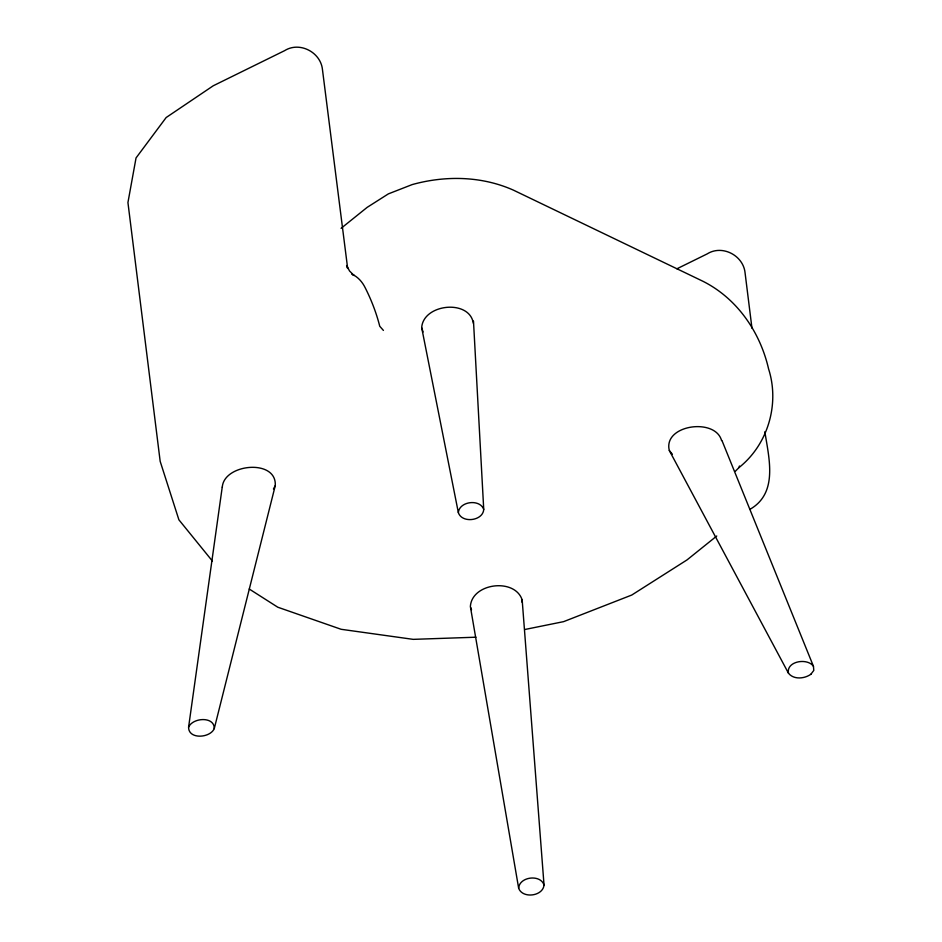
<?xml version="1.0" encoding="UTF-8"?>
<svg xmlns="http://www.w3.org/2000/svg" width="942" height="942" viewBox="0 0 942 942"><rect width="100%" height="100%" fill="white"/><g stroke="black" fill="none" stroke-linecap="round" stroke-linejoin="round"><path stroke-width="1.41" d="M473.355 323.33C469.634 298.861 423.135 303.783 421.686 327.71L458.354 512.625C461.933 523.611 483.081 520.95 483.729 509.387L473.485 321.092M518.653 888.224C519.301 876.661 540.461 873.999 544.029 884.974C543.063 896.348 522.492 898.927 518.653 888.224L470.376 606.577C471.695 582.98 514.885 577.54 522.174 599.96L544.029 884.974M458.354 512.625C459.319 501.262 479.902 498.671 483.729 509.387M521.986 602.197L522.174 599.96M222.23 487.144L188.588 727.177C188.4 739.67 210.16 738.163 214.27 728.602L275.241 485.719C277.16 458.566 223.984 463.558 222.288 487.12M214.27 728.602C214.552 716.061 192.663 717.557 188.588 727.177M735.313 471.294L739.011 467.55L739.423 466.007M273.451 488.933L275.241 485.719M721.56 440.562C715.308 417.341 662.768 424.842 669.326 450.547L788.466 673.212C793.717 679.9 804.562 678.793 810.885 674.248M739.011 467.55C768.013 444.506 779.823 404.012 768.59 368.934C760.135 332.055 737.221 298.532 702.979 281.293L513.402 190.131C481.621 175.989 445.366 175.353 412.149 184.597L388.351 193.887L367.168 207.358L341.086 228.329M810.768 674.401L813.794 670.421L813.452 666.3L721.961 440.515M716.756 536.01L687.024 559.913L631.764 595.038L563.634 621.638L524.929 629.48M749.914 509.351C778.469 493.078 768.884 458 764.857 431.742M676.898 268.8L707.195 253.893C722.173 244.402 743.32 255.412 745.063 272.791L751.963 328.205M475.957 637.204L413.197 639.359L341.122 629.291L277.784 607.213L249.241 589.021M383.418 330.418L379.744 326.25C376.423 313.097 371.419 300.039 365.213 287.793C362.352 281.917 357.913 276.913 351.931 274.146L354.051 275.488L349.553 270.99L346.585 265.514L347.669 268.458L322.458 69.567C320.716 52.187 299.568 41.177 284.59 50.668L213.257 85.769L166.157 117.538L136.037 157.95L127.935 202.554L160.175 461.356L178.898 519.807L212.386 561.043M669.326 450.547L672.376 454.244M813.452 666.3C807.435 657.598 786.075 661.143 788.466 673.212M470.753 607.637L471.518 609.745M421.686 327.71L423.076 331.984"/></g></svg>
